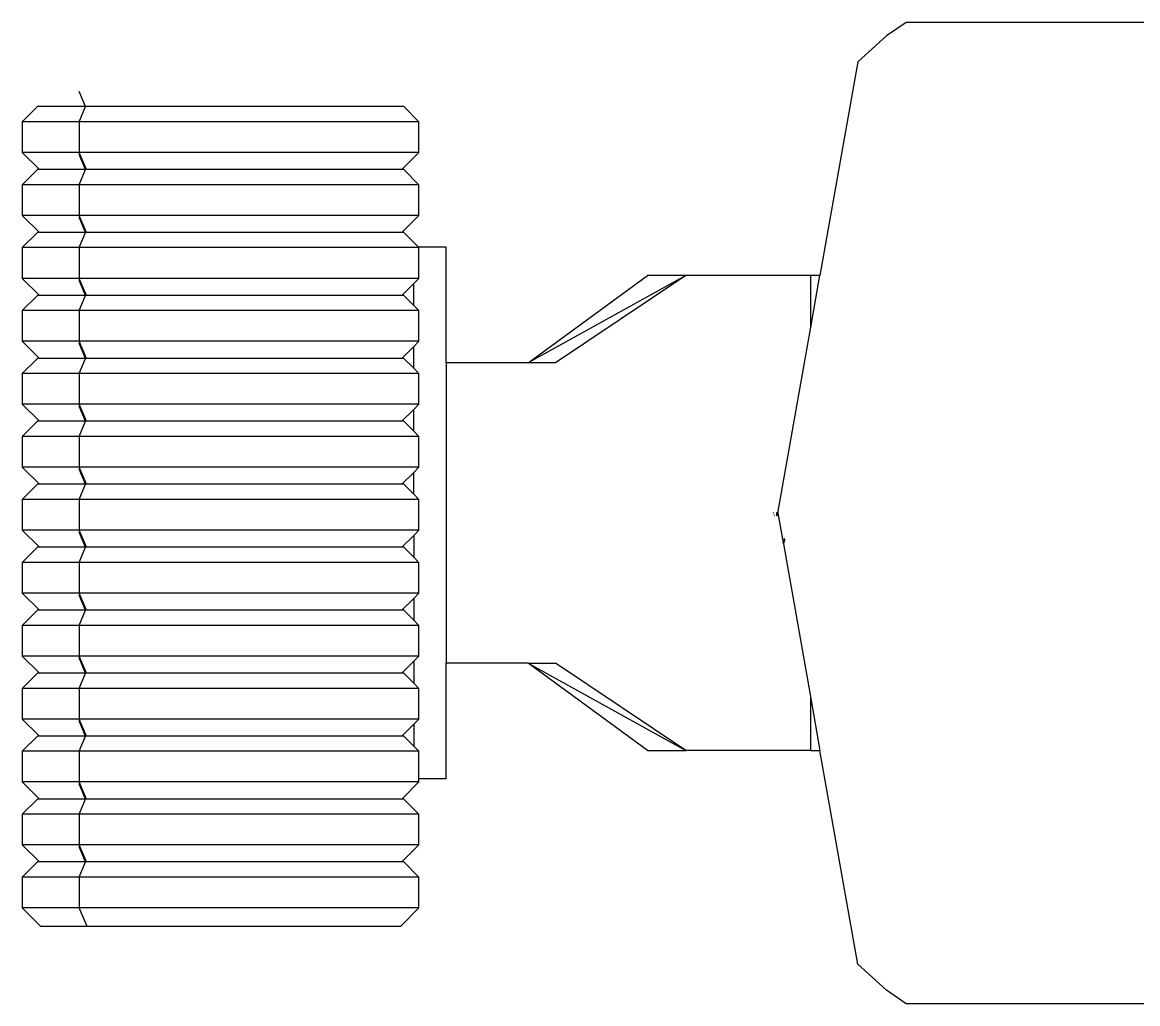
# Model space of a CAD drawing. Header units: inches. Extents: x -625442 to 34963, y -27993 to 66986.
# Drawn here: x 3231.66 to 3263.7, y 22014.04 to 22042.22 of the extents above; entities that cross this region are included whole.
import ezdxf

# ---------------------------------------------------------------- set-up
doc = ezdxf.new("R2010")
doc.units = ezdxf.units.IN
doc.header["$LTSCALE"] = 0.5
doc.header["$MEASUREMENT"] = 0
doc.layers.add('P-FURNITURE', color=201, linetype='Continuous')

# ---------------------------------------------------------------- blocks, each defined once
blk = doc.blocks.new('John Deere pl')
for p, q in [((1.886, 2.7813), (1.8634, 2.7659)), ((2.6211, 2.7813), (1.886, 2.7813)), ((1.8634, 2.7659), (1.8305, 2.736)), ((1.8305, 2.736), (1.7873, 2.4918)), ((0.9473, 2.685), (0.9397, 2.7023)), ((0.8748, 2.6676), (0.8922, 2.685)), ((0.9473, 2.685), (0.8922, 2.685)), ((0.9397, 2.6676), (0.9473, 2.685)), ((1.3112, 2.685), (0.9473, 2.685)), ((1.3286, 2.6676), (1.3112, 2.685)), ((0.9397, 2.6676), (0.8748, 2.6676)), ((0.8748, 2.6676), (0.8748, 2.6325)), ((0.9397, 2.6676), (0.9397, 2.6325)), ((1.3286, 2.6676), (0.9397, 2.6676)), ((1.3286, 2.6325), (1.3286, 2.6676)), ((0.8944, 2.613), (0.8748, 2.6325)), ((0.9397, 2.6325), (0.8748, 2.6325)), ((0.9483, 2.613), (0.9397, 2.6325)), ((1.3286, 2.6325), (0.9397, 2.6325)), ((0.9473, 2.613), (0.9397, 2.6303)), ((1.3286, 2.6325), (1.309, 2.613)), ((0.8748, 2.5956), (0.8922, 2.613)), ((0.8944, 2.613), (0.8922, 2.613)), ((0.9473, 2.613), (0.8944, 2.613)), ((0.9397, 2.5956), (0.9473, 2.613)), ((0.9483, 2.613), (0.9473, 2.613)), ((1.309, 2.613), (0.9483, 2.613)), ((1.3112, 2.613), (1.309, 2.613)), ((1.3286, 2.5956), (1.3112, 2.613)), ((0.9397, 2.5956), (0.8748, 2.5956)), ((0.8748, 2.5956), (0.8748, 2.5605)), ((0.9397, 2.5956), (0.9397, 2.5605)), ((1.3286, 2.5956), (0.9397, 2.5956)), ((1.3286, 2.5605), (1.3286, 2.5956)), ((0.8944, 2.541), (0.8748, 2.5605)), ((0.9397, 2.5605), (0.8748, 2.5605)), ((0.9483, 2.541), (0.9397, 2.5605)), ((1.3286, 2.5605), (0.9397, 2.5605)), ((0.9473, 2.541), (0.9397, 2.5583)), ((1.3286, 2.5605), (1.309, 2.541)), ((0.8748, 2.5236), (0.8922, 2.541)), ((0.8944, 2.541), (0.8922, 2.541)), ((0.9473, 2.541), (0.8944, 2.541)), ((0.9397, 2.5236), (0.9473, 2.541)), ((0.9483, 2.541), (0.9473, 2.541)), ((1.309, 2.541), (0.9483, 2.541)), ((1.3112, 2.541), (1.309, 2.541)), ((1.3279, 2.5243), (1.3112, 2.541)), ((0.9397, 2.5236), (0.8748, 2.5236)), ((0.8748, 2.5236), (0.8748, 2.4885)), ((0.9397, 2.5236), (0.9397, 2.4885)), ((1.3286, 2.5236), (0.9397, 2.5236)), ((1.3596, 2.5243), (1.3279, 2.5243)), ((1.3279, 2.5243), (1.3286, 2.5236)), ((1.3286, 2.4885), (1.3286, 2.5236)), ((1.3596, 2.3918), (1.3596, 2.5243)), ((0.8944, 2.469), (0.8748, 2.4885)), ((0.9397, 2.4885), (0.8748, 2.4885)), ((0.9483, 2.469), (0.9397, 2.4885)), ((1.3286, 2.4885), (0.9397, 2.4885)), ((1.3286, 2.4885), (1.3226, 2.4825)), ((1.4536, 2.3918), (1.5901, 2.4918)), ((1.6337, 2.4918), (1.4536, 2.3918)), ((1.6337, 2.4918), (1.4849, 2.3918)), ((1.6337, 2.4918), (1.5901, 2.4918)), ((1.7769, 2.4918), (1.6337, 2.4918)), ((1.7873, 2.4918), (1.7769, 2.4918)), ((1.7769, 2.4325), (1.7769, 2.4918)), ((1.7769, 2.4325), (1.7873, 2.4918)), ((0.9473, 2.469), (0.9397, 2.4863)), ((1.309, 2.469), (1.3226, 2.4825)), ((1.3226, 2.4576), (1.3226, 2.4825)), ((0.8748, 2.4516), (0.8922, 2.469)), ((0.8944, 2.469), (0.8922, 2.469)), ((0.9473, 2.469), (0.8944, 2.469)), ((0.9397, 2.4516), (0.9473, 2.469)), ((0.9483, 2.469), (0.9473, 2.469)), ((1.309, 2.469), (0.9483, 2.469)), ((1.3112, 2.469), (1.309, 2.469)), ((1.3226, 2.4576), (1.3112, 2.469)), ((0.9397, 2.4516), (0.8748, 2.4516)), ((0.8748, 2.4516), (0.8748, 2.4165)), ((0.9397, 2.4516), (0.9397, 2.4165)), ((1.3286, 2.4516), (0.9397, 2.4516)), ((1.3226, 2.4576), (1.3286, 2.4516)), ((1.3286, 2.4165), (1.3286, 2.4516)), ((1.7393, 2.2201), (1.7769, 2.4325)), ((0.8944, 2.397), (0.8748, 2.4165)), ((0.9397, 2.4165), (0.8748, 2.4165)), ((0.9483, 2.397), (0.9397, 2.4165)), ((1.3286, 2.4165), (0.9397, 2.4165)), ((0.9473, 2.397), (0.9397, 2.4143)), ((1.3286, 2.4165), (1.3226, 2.4105)), ((1.309, 2.397), (1.3226, 2.4105)), ((1.3226, 2.3856), (1.3226, 2.4105)), ((0.8748, 2.3796), (0.8922, 2.397)), ((0.8944, 2.397), (0.8922, 2.397)), ((0.9473, 2.397), (0.8944, 2.397)), ((0.9397, 2.3796), (0.9473, 2.397)), ((0.9483, 2.397), (0.9473, 2.397)), ((1.309, 2.397), (0.9483, 2.397)), ((1.3112, 2.397), (1.309, 2.397)), ((1.3226, 2.3856), (1.3112, 2.397)), ((1.4536, 2.3918), (1.3596, 2.3918)), ((1.3596, 2.3918), (1.3596, 2.0484)), ((1.4849, 2.3918), (1.4536, 2.3918)), ((0.9397, 2.3796), (0.8748, 2.3796)), ((0.8748, 2.3796), (0.8748, 2.3445)), ((0.9397, 2.3796), (0.9397, 2.3445)), ((1.3286, 2.3796), (0.9397, 2.3796)), ((1.3226, 2.3856), (1.3286, 2.3796)), ((1.3286, 2.3445), (1.3286, 2.3796)), ((0.8944, 2.325), (0.8748, 2.3445)), ((0.9397, 2.3445), (0.8748, 2.3445)), ((0.9483, 2.325), (0.9397, 2.3445)), ((1.3286, 2.3445), (0.9397, 2.3445)), ((0.9473, 2.325), (0.9397, 2.3423)), ((1.309, 2.325), (1.3226, 2.3385)), ((1.3286, 2.3445), (1.3226, 2.3385)), ((1.3226, 2.3136), (1.3226, 2.3385)), ((0.8748, 2.3076), (0.8922, 2.325)), ((0.8944, 2.325), (0.8922, 2.325)), ((0.9473, 2.325), (0.8944, 2.325)), ((0.9397, 2.3076), (0.9473, 2.325)), ((0.9483, 2.325), (0.9473, 2.325)), ((1.309, 2.325), (0.9483, 2.325)), ((1.3112, 2.325), (1.309, 2.325)), ((1.3226, 2.3136), (1.3112, 2.325)), ((1.3226, 2.3136), (1.3286, 2.3076)), ((0.9397, 2.3076), (0.8748, 2.3076)), ((0.8748, 2.3076), (0.8748, 2.2725)), ((0.9397, 2.3076), (0.9397, 2.2725)), ((1.3286, 2.3076), (0.9397, 2.3076)), ((1.3286, 2.2725), (1.3286, 2.3076)), ((0.8944, 2.253), (0.8748, 2.2725)), ((0.9397, 2.2725), (0.8748, 2.2725)), ((0.9483, 2.253), (0.9397, 2.2725)), ((1.3286, 2.2725), (0.9397, 2.2725)), ((1.3286, 2.2725), (1.3226, 2.2665)), ((0.9473, 2.253), (0.9397, 2.2703)), ((1.309, 2.253), (1.3226, 2.2665)), ((1.3226, 2.2416), (1.3226, 2.2665)), ((0.8748, 2.2356), (0.8922, 2.253)), ((0.8944, 2.253), (0.8922, 2.253)), ((0.9473, 2.253), (0.8944, 2.253)), ((0.9397, 2.2356), (0.9473, 2.253)), ((0.9483, 2.253), (0.9473, 2.253)), ((1.309, 2.253), (0.9483, 2.253)), ((1.3112, 2.253), (1.309, 2.253)), ((1.3226, 2.2416), (1.3112, 2.253)), ((0.9397, 2.2356), (0.8748, 2.2356)), ((0.8748, 2.2356), (0.8748, 2.2005)), ((0.9397, 2.2356), (0.9397, 2.2005)), ((1.3286, 2.2356), (0.9397, 2.2356)), ((1.3226, 2.2416), (1.3286, 2.2356)), ((1.3286, 2.2005), (1.3286, 2.2356)), ((1.7338, 2.2208), (1.7338, 2.2207)), ((1.7339, 2.2208), (1.7338, 2.2208)), ((1.7338, 2.2207), (1.7339, 2.2205)), ((1.7339, 2.2205), (1.734, 2.2202)), ((1.738, 2.2208), (1.7393, 2.2208)), ((1.738, 2.2174), (1.738, 2.2208)), ((1.7393, 2.2208), (1.7393, 2.2201)), ((1.7353, 2.2177), (1.7352, 2.218)), ((1.7352, 2.2174), (1.7353, 2.2174)), ((1.7353, 2.2175), (1.7353, 2.2177)), ((1.7353, 2.2174), (1.7353, 2.2175)), ((1.738, 2.2174), (1.7393, 2.2174)), ((1.7393, 2.2201), (1.7453, 2.1861)), ((1.7393, 2.2174), (1.7393, 2.2201)), ((0.8944, 2.181), (0.8748, 2.2005)), ((0.9397, 2.2005), (0.8748, 2.2005)), ((0.9483, 2.181), (0.9397, 2.2005)), ((1.3286, 2.2005), (0.9397, 2.2005)), ((0.9473, 2.181), (0.9397, 2.1983)), ((1.3286, 2.2005), (1.3226, 2.1945)), ((1.309, 2.181), (1.3226, 2.1945)), ((1.3226, 2.1945), (1.3226, 2.1696)), ((1.7453, 2.1861), (1.7453, 2.1856)), ((1.7453, 2.1861), (1.7456, 2.1849)), ((1.7453, 2.1856), (1.7454, 2.1852)), ((1.7454, 2.1852), (1.7455, 2.185)), ((1.7455, 2.185), (1.7456, 2.1849)), ((1.7456, 2.1849), (1.7457, 2.185)), ((1.7456, 2.1849), (1.7769, 2.0078)), ((1.7457, 2.185), (1.7459, 2.1854)), ((1.7459, 2.1854), (1.7461, 2.1859)), ((1.746, 2.1897), (1.7461, 2.19)), ((1.7463, 2.1903), (1.7461, 2.19)), ((1.7461, 2.1859), (1.7463, 2.1865)), ((1.7463, 2.1903), (1.7465, 2.1905)), ((1.7463, 2.1865), (1.7464, 2.1872)), ((1.7464, 2.1872), (1.7466, 2.1879)), ((1.7466, 2.1904), (1.7465, 2.1905)), ((1.7467, 2.1902), (1.7466, 2.1904)), ((1.7466, 2.1879), (1.7467, 2.1886)), ((1.7467, 2.1902), (1.7467, 2.1898)), ((1.7467, 2.1893), (1.7467, 2.1898)), ((1.7467, 2.1893), (1.7467, 2.1886)), ((0.8748, 2.1636), (0.8922, 2.181)), ((0.8944, 2.181), (0.8922, 2.181)), ((0.9473, 2.181), (0.8944, 2.181)), ((0.9397, 2.1636), (0.9473, 2.181)), ((0.9483, 2.181), (0.9473, 2.181)), ((1.309, 2.181), (0.9483, 2.181)), ((1.3112, 2.181), (1.309, 2.181)), ((1.3226, 2.1696), (1.3112, 2.181)), ((1.3226, 2.1696), (1.3286, 2.1636)), ((0.9397, 2.1636), (0.8748, 2.1636)), ((0.8748, 2.1636), (0.8748, 2.1285)), ((0.9397, 2.1636), (0.9397, 2.1285)), ((1.3286, 2.1636), (0.9397, 2.1636)), ((1.3286, 2.1285), (1.3286, 2.1636)), ((0.8944, 2.109), (0.8748, 2.1285)), ((0.9397, 2.1285), (0.8748, 2.1285)), ((0.9483, 2.109), (0.9397, 2.1285)), ((1.3286, 2.1285), (0.9397, 2.1285)), ((0.9473, 2.109), (0.9397, 2.1263)), ((1.309, 2.109), (1.3226, 2.1225)), ((1.3286, 2.1285), (1.3226, 2.1225)), ((1.3226, 2.1225), (1.3226, 2.0976)), ((0.8748, 2.0916), (0.8922, 2.109)), ((0.8944, 2.109), (0.8922, 2.109)), ((0.9473, 2.109), (0.8944, 2.109)), ((0.9397, 2.0916), (0.9473, 2.109)), ((0.9483, 2.109), (0.9473, 2.109)), ((1.309, 2.109), (0.9483, 2.109)), ((1.3112, 2.109), (1.309, 2.109)), ((1.3226, 2.0976), (1.3112, 2.109)), ((1.3226, 2.0976), (1.3286, 2.0916)), ((0.9397, 2.0916), (0.8748, 2.0916)), ((0.8748, 2.0916), (0.8748, 2.0565)), ((0.9397, 2.0916), (0.9397, 2.0565)), ((1.3286, 2.0916), (0.9397, 2.0916)), ((1.3286, 2.0565), (1.3286, 2.0916)), ((0.8944, 2.037), (0.8748, 2.0565)), ((0.9397, 2.0565), (0.8748, 2.0565)), ((0.9483, 2.037), (0.9397, 2.0565)), ((1.3286, 2.0565), (0.9397, 2.0565)), ((1.3286, 2.0565), (1.3226, 2.0505)), ((0.9473, 2.037), (0.9397, 2.0543)), ((1.309, 2.037), (1.3226, 2.0505)), ((1.3226, 2.0505), (1.3226, 2.0256)), ((1.4536, 2.0484), (1.3596, 2.0484)), ((1.3596, 1.916), (1.3596, 2.0484)), ((1.5901, 1.9484), (1.4536, 2.0484)), ((1.4536, 2.0484), (1.4849, 2.0484)), ((1.4536, 2.0484), (1.6337, 1.9484)), ((1.6337, 1.9484), (1.4849, 2.0484)), ((0.8748, 2.0196), (0.8922, 2.037)), ((0.8944, 2.037), (0.8922, 2.037)), ((0.9473, 2.037), (0.8944, 2.037)), ((0.9397, 2.0196), (0.9473, 2.037)), ((0.9483, 2.037), (0.9473, 2.037)), ((1.309, 2.037), (0.9483, 2.037)), ((1.3112, 2.037), (1.309, 2.037)), ((1.3226, 2.0256), (1.3112, 2.037)), ((0.9397, 2.0196), (0.8748, 2.0196)), ((0.8748, 2.0196), (0.8748, 1.9845)), ((0.9397, 2.0196), (0.9397, 1.9845)), ((1.3286, 2.0196), (0.9397, 2.0196)), ((1.3226, 2.0256), (1.3286, 2.0196)), ((1.3286, 1.9845), (1.3286, 2.0196)), ((1.7769, 1.9484), (1.7769, 2.0078)), ((1.7769, 2.0078), (1.7873, 1.9484)), ((0.8944, 1.965), (0.8748, 1.9845)), ((0.9397, 1.9845), (0.8748, 1.9845)), ((0.9483, 1.965), (0.9397, 1.9845)), ((1.3286, 1.9845), (0.9397, 1.9845)), ((0.9473, 1.965), (0.9397, 1.9823)), ((1.309, 1.965), (1.3226, 1.9785)), ((1.3286, 1.9845), (1.3226, 1.9785)), ((1.3226, 1.9785), (1.3226, 1.9536)), ((0.8748, 1.9476), (0.8922, 1.965)), ((0.8944, 1.965), (0.8922, 1.965)), ((0.9473, 1.965), (0.8944, 1.965)), ((0.9397, 1.9476), (0.9473, 1.965)), ((0.9483, 1.965), (0.9473, 1.965)), ((1.309, 1.965), (0.9483, 1.965)), ((1.3112, 1.965), (1.309, 1.965)), ((1.3226, 1.9536), (1.3112, 1.965)), ((1.3226, 1.9536), (1.3286, 1.9476)), ((0.9397, 1.9476), (0.8748, 1.9476)), ((0.8748, 1.9476), (0.8748, 1.9125)), ((0.9397, 1.9476), (0.9397, 1.9125)), ((1.3286, 1.9476), (0.9397, 1.9476)), ((1.3286, 1.916), (1.3286, 1.9476)), ((1.5901, 1.9484), (1.6337, 1.9484)), ((1.7769, 1.9484), (1.6337, 1.9484)), ((1.7769, 1.9484), (1.7873, 1.9484)), ((1.8305, 1.7043), (1.7873, 1.9484)), ((1.3596, 1.916), (1.3286, 1.916)), ((1.3286, 1.9125), (1.3286, 1.916)), ((0.8944, 1.893), (0.8748, 1.9125)), ((0.9397, 1.9125), (0.8748, 1.9125)), ((0.9483, 1.893), (0.9397, 1.9125)), ((1.3286, 1.9125), (0.9397, 1.9125)), ((0.9473, 1.893), (0.9397, 1.9103)), ((1.3286, 1.9125), (1.309, 1.893)), ((0.8748, 1.8756), (0.8922, 1.893)), ((0.8944, 1.893), (0.8922, 1.893)), ((0.9473, 1.893), (0.8944, 1.893)), ((0.9397, 1.8756), (0.9473, 1.893)), ((0.9483, 1.893), (0.9473, 1.893)), ((1.309, 1.893), (0.9483, 1.893)), ((1.3112, 1.893), (1.309, 1.893)), ((1.3286, 1.8756), (1.3112, 1.893)), ((0.9397, 1.8756), (0.8748, 1.8756)), ((0.8748, 1.8756), (0.8748, 1.8405)), ((0.9397, 1.8756), (0.9397, 1.8405)), ((1.3286, 1.8756), (0.9397, 1.8756)), ((1.3286, 1.8405), (1.3286, 1.8756)), ((0.8944, 1.821), (0.8748, 1.8405)), ((0.9397, 1.8405), (0.8748, 1.8405)), ((0.9483, 1.821), (0.9397, 1.8405)), ((1.3286, 1.8405), (0.9397, 1.8405)), ((0.9473, 1.821), (0.9397, 1.8383)), ((1.3286, 1.8405), (1.309, 1.821)), ((0.8748, 1.8036), (0.8922, 1.821)), ((0.8944, 1.821), (0.8922, 1.821)), ((0.9473, 1.821), (0.8944, 1.821)), ((0.9397, 1.8036), (0.9473, 1.821)), ((0.9483, 1.821), (0.9473, 1.821)), ((1.309, 1.821), (0.9483, 1.821)), ((1.3112, 1.821), (1.309, 1.821)), ((1.3286, 1.8036), (1.3112, 1.821)), ((0.9397, 1.8036), (0.8748, 1.8036)), ((0.8748, 1.8036), (0.8748, 1.7685)), ((0.9397, 1.8036), (0.9397, 1.7685)), ((1.3286, 1.8036), (0.9397, 1.8036)), ((1.3286, 1.7685), (1.3286, 1.8036)), ((0.8961, 1.7472), (0.8748, 1.7685)), ((0.9397, 1.7685), (0.8748, 1.7685)), ((0.949, 1.7472), (0.9397, 1.7685)), ((1.3286, 1.7685), (0.9397, 1.7685)), ((1.3286, 1.7685), (1.3073, 1.7472)), ((0.949, 1.7472), (0.8961, 1.7472)), ((1.3073, 1.7472), (0.949, 1.7472)), ((1.8634, 1.6744), (1.8305, 1.7043)), ((1.886, 1.6589), (1.8634, 1.6744)), ((2.6211, 1.6589), (1.886, 1.6589))]:
    blk.add_line(p, q)

msp = doc.modelspace()

# ---------------------------------------------------------------- block references
at = {"layer": 'P-FURNITURE', "xscale": 25.10658779755309, "yscale": 25.10658779755309, "zscale": 25.10658779755309}
msp.add_blockref('John Deere pl', (3209.69576, 21972.39446), dxfattribs=at)

doc.saveas('drawing.dxf')
